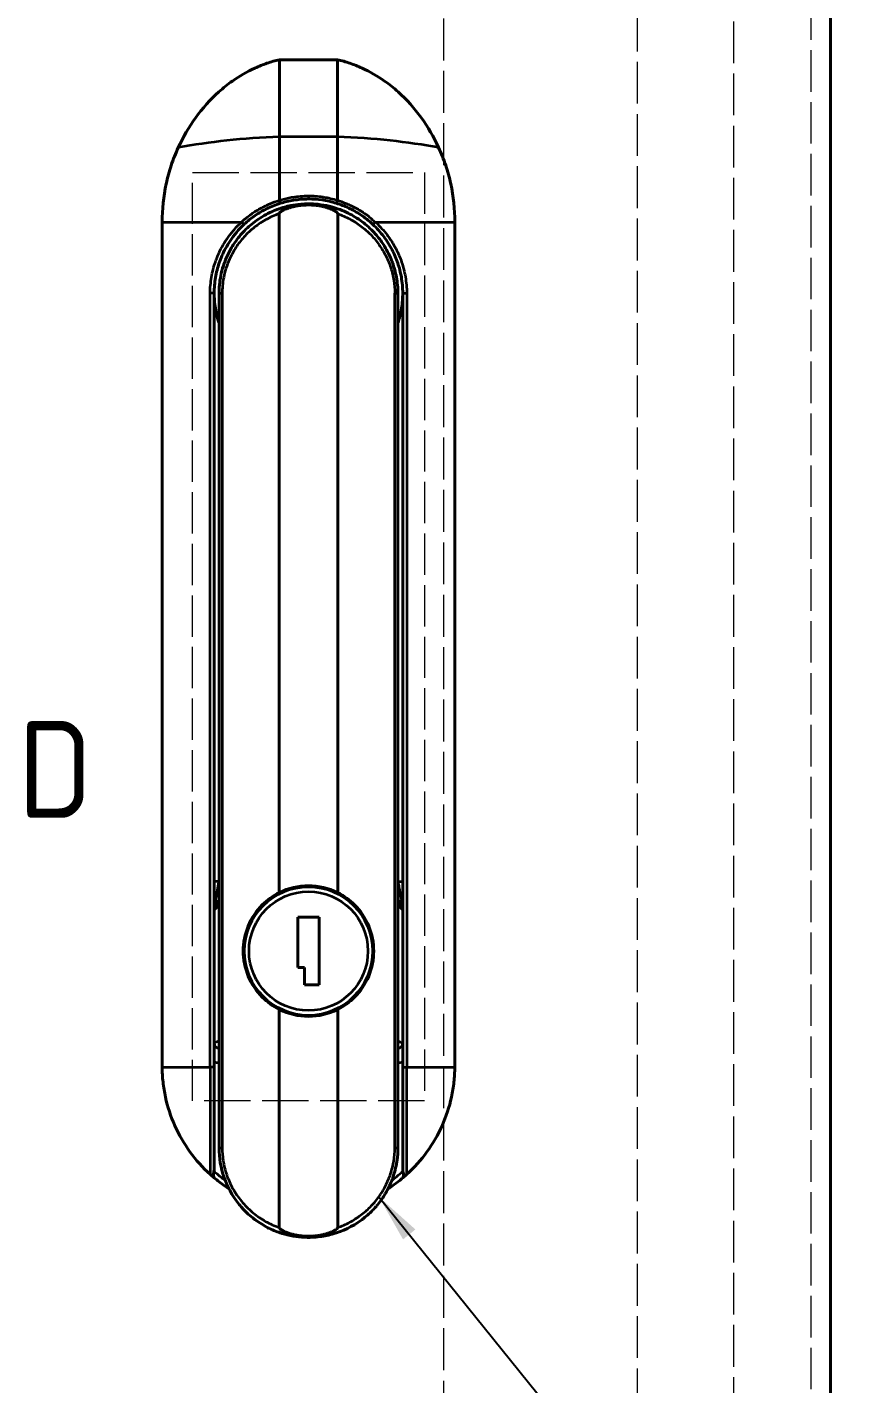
# Model space of a CAD drawing. Header units: millimetres. Extents: x 0 to 2378, y 0 to 1682.
# Drawn here: x 829.8 to 915.8, y 319.8 to 460.1 of the extents above; entities that cross this region are included whole.
import ezdxf

# ---------------------------------------------------------------- set-up
doc = ezdxf.new("R2010")
doc.units = ezdxf.units.MM
doc.header["$LTSCALE"] = 2
doc.linetypes.add('DASHED', pattern=[0.2067, 0.1654, -0.0413])
for name, color, linetype, lineweight in [('가려진 것(ISO)', 2, 'DASHED', 18), ('가시적인 것(ISO)', 3, 'Continuous', 40), ('가시적인 좁은 것(ISO)', 3, 'Continuous', 35), ('기호(ISO)', 5, 'Continuous', 25), ('상세 경계(JIS)', 7, 'Continuous', 25)]:
    doc.layers.add(name, color=color, linetype=linetype, lineweight=lineweight)
doc.styles.add('부품번호텍스트_PSTEK_POSCO', font='isocp.shx')
doc.styles.add('치수 텍스트_PSTEK_POSCO', font='isocp.shx')
doc.dimstyles.new('치수_PSTEK_POSCO$7', dxfattribs={"dimscale": 2, "dimtxt": 2.5, "dimasz": 2.5, "dimexe": 1, "dimexo": 1.5, "dimgap": 1, "dimtad": 1, "dimrnd": 1e-08, "dimdsep": 46, "dimtxsty": '치수 텍스트_PSTEK_POSCO', "dimcen": 0.09, "dimdle": 10, "dimclrd": 7, "dimclre": 7, "dimclrt": 2, "dimadec": 1, "dimazin": 2, "dimtfac": 1, "dimtmove": 0, "dimatfit": 3, "dimfxl": 0, "dimtolj": 1, "dimlwd": -1, "dimlwe": -1, "dimarcsym": 0})

# ---------------------------------------------------------------- blocks, each defined once
blk = doc.blocks.new('2dDetail0')
at = {"layer": '상세 경계(JIS)', "insert": (414.405, 189.177), "char_height": 5, "attachment_point": 7, "style": '부품번호텍스트_PSTEK_POSCO'}
blk.add_mtext('D', dxfattribs=at)

msp = doc.modelspace()

# ---------------------------------------------------------------- linework, layer by layer
at = {"layer": '가려진 것(ISO)', "ltscale": 12.980641}
msp.add_line((910.8751, 206.5732), (910.8751, 587.5732), dxfattribs=at)
at = {"layer": '가려진 것(ISO)', "ltscale": 13.039731}
msp.add_line((902.8751, 224.5732), (902.8751, 569.5732), dxfattribs=at)
at = {"layer": '가려진 것(ISO)', "ltscale": 13.070212}
msp.add_line((892.8751, 564.5732), (892.8751, 229.5732), dxfattribs=at)
at = {"layer": '가려진 것(ISO)', "ltscale": 13.102725}
msp.add_line((872.8751, 234.5732), (872.8751, 559.5732), dxfattribs=at)
at = {"layer": '가려진 것(ISO)', "ltscale": 12.901145}
for p, q in [((846.8751, 349.0732), (846.8751, 445.0732)), ((870.8751, 445.0732), (870.8751, 349.0732))]:
    msp.add_line(p, q, dxfattribs=at)
at = {"layer": '가려진 것(ISO)', "ltscale": 14.513788}
for p, q in [((846.8751, 445.0732), (870.8751, 445.0732)), ((870.8751, 349.0732), (846.8751, 349.0732))]:
    msp.add_line(p, q, dxfattribs=at)
at = {"layer": '가시적인 것(ISO)'}
for p, q in [((912.8751, 204.5732), (912.8751, 589.5732)), ((861.8751, 456.7242), (855.8751, 456.7242)), ((855.8751, 448.7418), (855.8751, 456.7242)), ((861.8751, 448.7418), (861.8751, 456.7242)), ((855.8751, 442.1931), (855.8751, 448.7418)), ((861.8751, 442.1931), (861.8751, 448.7418)), ((855.8521, 440.8061), (855.8521, 370.6084)), ((861.898, 440.806), (861.8981, 370.6084)), ((843.7376, 439.9379), (843.7376, 352.584)), ((874.0125, 439.9379), (874.0125, 352.584)), ((849.1251, 352.5763), (849.1251, 432.5732)), ((849.6251, 432.5732), (849.6251, 344.2232)), ((868.1251, 344.2229), (868.1251, 432.5733)), ((868.6251, 432.5732), (868.6251, 352.5777)), ((857.7751, 368.0732), (857.7751, 362.8732)), ((859.9751, 368.0732), (857.7751, 368.0732)), ((859.9751, 361.0732), (859.9751, 368.0732)), ((857.7751, 362.8732), (858.4751, 362.8732)), ((858.4751, 362.8732), (858.4751, 361.0732)), ((858.4751, 361.0732), (859.9751, 361.0732)), ((855.8521, 358.5379), (855.8519, 335.9903)), ((861.8981, 358.5379), (861.898, 335.9905)), ((849.1251, 352.5763), (849.1251, 342.0653)), ((868.6251, 342.0653), (868.6251, 352.5777))]:
    msp.add_line(p, q, dxfattribs=at)
msp.add_circle((858.8751, 364.5732), 6.65, dxfattribs=at)
for centre, radius, start, end in [((858.8751, 364.5732), 6.75, 63.394167, 116.605833), ((849.6251, 368.7832), 0.5, 158.65078, 180), ((858.8751, 364.7946), 10.5733, 151.026608, 156.674273), ((858.8751, 364.7946), 10.5733, 23.325727, 28.973392), ((868.1251, 368.7832), 0.5, 0, 23.325727), ((858.8751, 364.5732), 6.75, 243.394167, 296.605833), ((849.6251, 355.0388), 0.5, 180, 270), ((868.1251, 355.0388), 0.5, 270, 0)]:
    msp.add_arc(centre, radius, start, end, dxfattribs=at)
for centre, major_axis, ratio, start_param, end_param in [((848.8086, 342.0994), (-0.0213, 0.6567), 0.48079044, 4.24002372, 4.64485713), ((868.9408, 342.0991), (0.0211, 0.656), 0.48032831, 1.63765053, 2.04293207)]:
    msp.add_ellipse(centre, major_axis=major_axis, ratio=ratio, start_param=start_param, end_param=end_param, dxfattribs=at)
for points, knots in [([(845.4115, 447.6381), (845.915, 448.7225), (846.5153, 449.7621), (847.9143, 451.703), (848.7109, 452.601), (850.0463, 453.799), (850.5141, 454.1728), (851.7364, 455.0344), (852.5152, 455.4842), (853.741, 456.042), (854.1576, 456.2079), (855.0068, 456.4981), (855.4384, 456.6222), (855.8751, 456.7242)], [-1.4373876, -1.4373876, -1.4373876, -1.4373876, -1.07799796, -1.07799796, -0.71829101, -0.71829101, -0.53864198, -0.53864198, -0.26919777, -0.26919777, -0.13451784, -0.13451784, -0.000001, -0.000001, -0.000001, -0.000001]), ([(861.8751, 456.7242), (862.3117, 456.6222), (862.7434, 456.4981), (863.5925, 456.2079), (864.0092, 456.042), (865.235, 455.4842), (866.0137, 455.0344), (867.236, 454.1729), (867.7038, 453.799), (869.0392, 452.601), (869.8358, 451.703), (871.2348, 449.7621), (871.8352, 448.7225), (872.3386, 447.6381)], [-1.43451955, -1.43451955, -1.43451955, -1.43451955, -1.30026929, -1.30026929, -1.16585639, -1.16585639, -0.89694514, -0.89694514, -0.71765182, -0.71765182, -0.35866508, -0.35866508, -0.000001, -0.000001, -0.000001, -0.000001]), ([(843.7376, 439.9379), (843.7376, 441.2607), (843.8769, 442.5852), (844.2956, 444.5263), (844.47, 445.1657), (844.8886, 446.4214), (845.1329, 447.0379), (845.4115, 447.6381)], [-0.794182825, -0.794182825, -0.794182825, -0.794182825, -0.397060479, -0.397060479, -0.1985164, -0.1985164, -0.000001, -0.000001, -0.000001, -0.000001]), ([(872.3386, 447.6381), (872.6172, 447.0379), (872.8615, 446.4214), (873.2802, 445.1657), (873.4546, 444.5263), (873.8732, 442.5852), (874.0125, 441.2607), (874.0125, 439.9379)], [-0.79365146, -0.79365146, -0.79365146, -0.79365146, -0.595268882, -0.595268882, -0.396857642, -0.396857642, -0.000001, -0.000001, -0.000001, -0.000001]), ([(852.2408, 439.718), (852.5948, 440.0467), (852.9733, 440.3486), (853.3648, 440.6168), (853.7564, 440.885), (854.1598, 441.1209), (854.5943, 441.3332), (855.0288, 441.5455), (855.495, 441.7328), (855.9821, 441.8841)], [0.000000002, 0.000000002, 0.000000002, 0.000000002, 0.333333333, 0.333333333, 0.333333333, 0.666666667, 0.666666667, 0.666666667, 1, 1, 1, 1]), ([(855.8751, 442.1931), (855.8916, 442.1425), (855.909, 442.086), (855.9242, 442.0388), (855.9395, 441.9916), (855.9528, 441.9527), (855.9629, 441.9254), (855.973, 441.8982), (855.9797, 441.8833), (855.9822, 441.8841)], [0, 0, 0, 0, 0.333333333, 0.333333333, 0.333333333, 0.666666667, 0.666666667, 0.666666667, 0.999999999, 0.999999999, 0.999999999, 0.999999999]), ([(859.8446, 441.7722), (859.8189, 441.7749), (859.7931, 441.7775), (859.7674, 441.78), (859.2106, 441.834), (858.6477, 441.8374), (858.0882, 441.7897), (857.7357, 441.7596), (857.3845, 441.7092), (857.0367, 441.6386)], [0.4186191542, 0.4186191542, 0.4186191542, 0.4186191542, 0.4210526316, 0.4210526316, 0.4210526316, 0.4736842105, 0.4736842105, 0.4736842105, 0.5068461747, 0.5068461747, 0.5068461747, 0.5068461747]), ([(858.8763, 442.3232), (859.3308, 442.3231), (859.803, 442.2913), (860.2871, 442.2204), (860.7713, 442.1495), (861.2675, 442.0396), (861.768, 441.8841)], [0.000000008, 0.000000008, 0.000000008, 0.000000008, 0.5, 0.5, 0.5, 1, 1, 1, 1]), ([(861.768, 441.8841), (861.7703, 441.8834), (861.7769, 441.8983), (861.787, 441.9255), (861.7971, 441.9528), (861.8106, 441.9917), (861.8259, 442.0388), (861.8413, 442.086), (861.8586, 442.1425), (861.875, 442.1931)], [0, 0, 0, 0, 0.33333333, 0.33333333, 0.33333333, 0.66666667, 0.66666667, 0.66666667, 1, 1, 1, 1]), ([(861.768, 441.8841), (862.1886, 441.7534), (862.6142, 441.5897), (863.0352, 441.3911), (863.4561, 441.1925), (863.8727, 440.9598), (864.2873, 440.6831), (864.7019, 440.4064), (865.1141, 440.085), (865.5093, 439.718)], [0, 0, 0, 0, 0.333333333, 0.333333333, 0.333333333, 0.666666667, 0.666666667, 0.666666667, 0.999999984, 0.999999984, 0.999999984, 0.999999984]), ([(865.9179, 438.5699), (865.8448, 438.6558), (865.7701, 438.7403), (865.6941, 438.8233), (865.3037, 439.2492), (864.876, 439.6355), (864.4201, 439.9769), (863.9643, 440.3183), (863.4805, 440.6149), (862.9767, 440.8641), (862.708, 440.997), (862.4336, 441.1165), (862.1545, 441.2223)], [0.20027112, 0.20027112, 0.20027112, 0.20027112, 0.210526316, 0.210526316, 0.210526316, 0.263157895, 0.263157895, 0.263157895, 0.315789474, 0.315789474, 0.315789474, 0.343868541, 0.343868541, 0.343868541, 0.343868541]), ([(849.1251, 432.5732), (849.1251, 432.8515), (849.137, 433.1272), (849.16, 433.3983), (849.1831, 433.6694), (849.2171, 433.936), (849.2617, 434.2), (849.3064, 434.464), (849.3621, 434.7254), (849.4259, 434.9763), (849.4897, 435.2272), (849.5611, 435.4676), (849.643, 435.7087), (849.7249, 435.9498), (849.8172, 436.1915), (849.9259, 436.4428), (850.0345, 436.6941), (850.1598, 436.9549), (850.3045, 437.2216), (850.4492, 437.4883), (850.6131, 437.7611), (850.8003, 438.0376), (850.9874, 438.3142), (851.1977, 438.5945), (851.4364, 438.8763), (851.6751, 439.158), (851.9423, 439.4409), (852.2408, 439.718)], [0, 0, 0, 0, 0.11111111, 0.11111111, 0.11111111, 0.22222222, 0.22222222, 0.22222222, 0.33333333, 0.33333333, 0.33333333, 0.44444444, 0.44444444, 0.44444444, 0.55555556, 0.55555556, 0.55555556, 0.66666667, 0.66666667, 0.66666667, 0.77777778, 0.77777778, 0.77777778, 0.88888889, 0.88888889, 0.88888889, 1, 1, 1, 1]), ([(853.3556, 439.996), (852.9047, 439.6606), (852.4902, 439.2871), (852.1277, 438.9006), (851.761, 438.5095), (851.4466, 438.1058), (851.1806, 437.7071), (850.9342, 437.3378), (850.729, 436.9733), (850.5561, 436.6175)], [0.632184069, 0.632184069, 0.632184069, 0.632184069, 0.684210526, 0.684210526, 0.684210526, 0.736842105, 0.736842105, 0.736842105, 0.785600935, 0.785600935, 0.785600935, 0.785600935]), ([(865.5093, 439.718), (865.9473, 439.3114), (866.3317, 438.8796), (866.6664, 438.4347), (867.0011, 437.9898), (867.2859, 437.5317), (867.5242, 437.0737), (867.7625, 436.6158), (867.9554, 436.1585), (868.1134, 435.6901), (868.2715, 435.2217), (868.3952, 434.7425), (868.4842, 434.2248), (868.5731, 433.7072), (868.6251, 433.1509), (868.6251, 432.5732)], [0, 0, 0, 0, 0.2, 0.2, 0.2, 0.4, 0.4, 0.4, 0.6, 0.6, 0.6, 0.8, 0.8, 0.8, 1, 1, 1, 1]), ([(867.5609, 435.7542), (867.5449, 435.7978), (867.5286, 435.8413), (867.512, 435.8847), (867.3064, 436.421), (867.0482, 436.9436), (866.7427, 437.4377), (866.739, 437.4436), (866.7353, 437.4496), (866.7316, 437.4555)], [0.1010049834, 0.1010049834, 0.1010049834, 0.1010049834, 0.1052631579, 0.1052631579, 0.1052631579, 0.1578947368, 0.1578947368, 0.1578947368, 0.1585288644, 0.1585288644, 0.1585288644, 0.1585288644]), ([(850.3075, 436.0604), (850.219, 435.8429), (850.1418, 435.6295), (850.0743, 435.4209), (849.9586, 435.0632), (849.8713, 434.7195), (849.8053, 434.3904)], [0.8114150302, 0.8114150302, 0.8114150302, 0.8114150302, 0.8421052632, 0.8421052632, 0.8421052632, 0.8947233693, 0.8947233693, 0.8947233693, 0.8947233693]), ([(849.1251, 432.5732), (849.1251, 432.0847), (849.1641, 431.5501), (849.3349, 430.4908), (849.4667, 429.9662), (849.6251, 429.491)], [0, 0, 0, 0, 0.150259873, 0.150259873, 0.300519745, 0.300519745, 0.300519745, 0.300519745]), ([(868.1251, 429.491), (868.2834, 429.9662), (868.4152, 430.4908), (868.5861, 431.5501), (868.6251, 432.0847), (868.6251, 432.5732)], [0.591638864, 0.591638864, 0.591638864, 0.591638864, 0.741898736, 0.741898736, 0.892158609, 0.892158609, 0.892158609, 0.892158609]), ([(855.8521, 358.5379), (855.1916, 358.8688), (854.5933, 359.309), (853.505, 360.3973), (852.9863, 361.1535), (852.2962, 362.8153), (852.1251, 363.7212), (852.1251, 364.5732), (852.1251, 365.4252), (852.2962, 366.3311), (852.9863, 367.9928), (853.505, 368.7491), (854.5933, 369.8374), (855.1916, 370.2776), (855.8521, 370.6084)], [-0.72151837, -0.72151837, -0.72151837, -0.72151837, -0.5112141, -0.5112141, -0.25560705, -0.25560705, 0, 0, 0, 0.25560705, 0.25560705, 0.5112141, 0.5112141, 0.72151837, 0.72151837, 0.72151837, 0.72151837]), ([(861.8981, 370.6084), (862.5586, 370.2776), (863.1568, 369.8374), (864.2451, 368.7491), (864.7639, 367.9928), (865.454, 366.3311), (865.6251, 365.4252), (865.6251, 363.7212), (865.454, 362.8153), (864.7639, 361.1535), (864.2451, 360.3973), (863.1568, 359.309), (862.5586, 358.8688), (861.8981, 358.5379)], [1.32315626, 1.32315626, 1.32315626, 1.32315626, 1.53346053, 1.53346053, 1.78906758, 1.78906758, 2.04467463, 2.04467463, 2.30028168, 2.30028168, 2.55588873, 2.55588873, 2.766193, 2.766193, 2.766193, 2.766193]), ([(848.7034, 341.4936), (847.9307, 342.194), (847.2322, 342.9727), (846.0065, 344.6615), (845.4829, 345.5668), (844.6302, 347.471), (844.3038, 348.4641), (843.9716, 349.9919), (843.8872, 350.5066), (843.7721, 351.5423), (843.7414, 352.0632), (843.7376, 352.584)], [-1.25220925, -1.25220925, -1.25220925, -1.25220925, -0.93896824, -0.93896824, -0.62576145, -0.62576145, -0.3126285, -0.3126285, -0.1562493, -0.1562493, -0.000001, -0.000001, -0.000001, -0.000001]), ([(874.0125, 352.584), (874.0088, 352.0631), (873.978, 351.5421), (873.8629, 350.5061), (873.7785, 349.9914), (873.4461, 348.4633), (873.1196, 347.47), (872.2668, 345.5659), (871.7432, 344.6608), (870.5177, 342.9724), (869.8193, 342.1939), (869.0467, 341.4936)], [-1.25078986, -1.25078986, -1.25078986, -1.25078986, -1.09468686, -1.09468686, -0.93845387, -0.93845387, -0.62561404, -0.62561404, -0.31282474, -0.31282474, -0.00000088, -0.00000088, -0.00000088, -0.00000088]), ([(851.6117, 338.4955), (850.9849, 339.2904), (850.4818, 340.2037), (849.8047, 342.1379), (849.6251, 343.188), (849.6251, 344.2232)], [0, 0, 0, 0, 0.307930439, 0.307930439, 0.618472801, 0.618472801, 0.618472801, 0.618472801]), ([(867.9713, 342.5439), (867.9716, 342.5454), (867.9719, 342.5469), (867.9722, 342.5484), (867.9965, 342.6807), (868.018, 342.8137), (868.0366, 342.9471), (868.0953, 343.3687), (868.125, 343.7956), (868.125, 344.2229)], [0.9410152222, 0.9410152222, 0.9410152222, 0.9410152222, 0.9411764706, 0.9411764706, 0.9411764706, 0.9553207522, 0.9553207522, 0.9553207522, 1, 1, 1, 1]), ([(849.124, 341.1263), (849.1205, 341.1293), (849.1079, 341.1398), (849.0764, 341.1666), (849.0639, 341.1771), (849.0287, 341.2072), (849.0038, 341.2285), (848.9358, 341.2871), (848.8889, 341.328), (848.7925, 341.4134), (848.746, 341.4551), (848.7034, 341.4936)], [-0.0707812005, -0.0707812005, -0.0707812005, -0.0707812005, -0.0554619635, -0.0554619635, -0.0476429769, -0.0476429769, -0.0354768856, -0.0354768856, -0.0172173939, -0.0172173939, -0.0000010422, -0.0000010422, -0.0000010422, -0.0000010422]), ([(849.124, 341.1263), (849.1222, 341.1279), (849.1181, 341.1342), (849.1077, 341.154), (849.1011, 341.1685), (849.0808, 341.2201), (849.0655, 341.269), (849.0458, 341.3837), (849.0388, 341.4647), (849.062, 341.6502), (849.0826, 341.7298), (849.0995, 341.8098)], [0.000001, 0.000001, 0.000001, 0.000001, 0.0081161226, 0.0081161226, 0.0172801377, 0.0172801377, 0.0368124179, 0.0368124179, 0.0561770731, 0.0561770731, 0.0720283438, 0.0720283438, 0.0720283438, 0.0720283438]), ([(849.124, 341.1263), (849.4641, 340.8402), (849.9651, 340.455), (850.489, 340.1021), (850.646, 340.0005)], [0, 0, 0, 0, 0.176054506, 0.250168, 0.250168, 0.250168, 0.250168]), ([(866.7376, 339.3505), (866.7515, 339.3729), (866.7652, 339.3953), (866.7789, 339.4178), (866.8412, 339.5202), (866.9014, 339.6237), (866.9594, 339.7281), (867.1767, 340.1189), (867.3641, 340.5227), (867.5213, 340.936), (867.5344, 340.9706), (867.5474, 341.0053), (867.5601, 341.04)], [0.8208071741, 0.8208071741, 0.8208071741, 0.8208071741, 0.8235294118, 0.8235294118, 0.8235294118, 0.8359271989, 0.8359271989, 0.8359271989, 0.8823529412, 0.8823529412, 0.8823529412, 0.8862409018, 0.8862409018, 0.8862409018, 0.8862409018]), ([(867.1054, 340.0013), (867.2602, 340.1015), (867.4132, 340.2045), (867.5642, 340.3103), (867.8193, 340.489), (868.0689, 340.6755), (868.3125, 340.8695), (868.4182, 340.9537), (868.5227, 341.0393), (868.6261, 341.1263)], [0.750032047, 0.750032047, 0.750032047, 0.750032047, 0.823088642, 0.823088642, 0.823088642, 0.946474871, 0.946474871, 0.946474871, 1, 1, 1, 1]), ([(868.6507, 341.8098), (868.6675, 341.7299), (868.6881, 341.6503), (868.7114, 341.4649), (868.7044, 341.3839), (868.6846, 341.2691), (868.6694, 341.2202), (868.6491, 341.1685), (868.6425, 341.154), (868.6321, 341.1342), (868.628, 341.1279), (868.6261, 341.1263)], [0.000001, 0.000001, 0.000001, 0.000001, 0.024489744, 0.024489744, 0.054427799, 0.054427799, 0.084635184, 0.084635184, 0.09880659, 0.09880659, 0.111353737, 0.111353737, 0.111353737, 0.111353737]), ([(868.6261, 341.1263), (868.6297, 341.1293), (868.6422, 341.1398), (868.6738, 341.1666), (868.6862, 341.1771), (868.7215, 341.2072), (868.7464, 341.2285), (868.8143, 341.2871), (868.8612, 341.328), (868.9577, 341.4134), (869.0042, 341.4551), (869.0467, 341.4936)], [0.0000018341, 0.0000018341, 0.0000018341, 0.0000018341, 0.015415401, 0.015415401, 0.0232826604, 0.0232826604, 0.0355238411, 0.0355238411, 0.0538959094, 0.0538959094, 0.0712183108, 0.0712183108, 0.0712183108, 0.0712183108]), ([(851.6117, 338.4956), (851.7416, 338.3308), (851.8769, 338.1708), (852.017, 338.016), (852.0399, 337.9906), (852.063, 337.9654), (852.0862, 337.9403), (852.449, 337.5483), (852.8433, 337.1904), (853.2633, 336.8699), (853.2969, 336.8443), (853.3307, 336.8188), (853.3647, 336.7936), (853.7819, 336.4842), (854.2236, 336.2109), (854.6866, 335.9758), (854.7318, 335.9529), (854.7772, 335.9303), (854.8228, 335.9081), (855.2445, 335.7026), (855.683, 335.5287), (856.1331, 335.3889)], [0.213703646, 0.213703646, 0.213703646, 0.213703646, 0.235294118, 0.235294118, 0.235294118, 0.238831697, 0.238831697, 0.238831697, 0.294117647, 0.294117647, 0.294117647, 0.298547694, 0.298547694, 0.298547694, 0.352941176, 0.352941176, 0.352941176, 0.358250276, 0.358250276, 0.358250276, 0.407358339, 0.407358339, 0.407358339, 0.407358339]), ([(864.297, 336.7289), (864.3535, 336.7697), (864.4095, 336.8112), (864.4649, 336.8532), (864.5493, 336.9172), (864.6325, 336.9826), (864.7144, 337.0493), (865.0871, 337.3527), (865.4345, 337.684), (865.7523, 338.0372), (865.8145, 338.1064), (865.8756, 338.1764), (865.9355, 338.2472)], [0.6989085306, 0.6989085306, 0.6989085306, 0.6989085306, 0.7058823529, 0.7058823529, 0.7058823529, 0.7164877504, 0.7164877504, 0.7164877504, 0.7647058824, 0.7647058824, 0.7647058824, 0.774148097, 0.774148097, 0.774148097, 0.774148097]), ([(858.447, 334.9831), (858.8391, 334.965), (859.2334, 334.9717), (859.6275, 335.0038), (859.7048, 335.0101), (859.7822, 335.0174), (859.8595, 335.0257), (860.3534, 335.0786), (860.8457, 335.1716), (861.33, 335.3049), (861.351, 335.3107), (861.3719, 335.3165), (861.3929, 335.3224)], [0.488862795, 0.488862795, 0.488862795, 0.488862795, 0.529411765, 0.529411765, 0.529411765, 0.537376172, 0.537376172, 0.537376172, 0.588235294, 0.588235294, 0.588235294, 0.590436205, 0.590436205, 0.590436205, 0.590436205])]:
    msp.add_open_spline(points, degree=3, knots=knots, dxfattribs=at)
for points in [[(855.9821, 441.8841), (856.4012, 442.0143), (857.3059, 442.2335), (858.3356, 442.3232), (858.8763, 442.3232)], [(853.3556, 439.996), (853.8334, 440.3513), (854.3489, 440.6623), (854.8886, 440.9201)], [(856.4068, 441.4878), (855.8879, 441.3441), (855.3796, 441.1546), (854.8886, 440.9201)], [(861.898, 440.806), (861.898, 440.8221), (861.8874, 440.8525), (861.8577, 440.8948), (861.8216, 440.933), (861.7794, 440.9703), (861.7317, 441.0073), (861.678, 441.0448), (861.6177, 441.0831), (861.5506, 441.1222), (861.4764, 441.1622), (861.3958, 441.2024), (861.309, 441.2427), (861.2141, 441.2836), (861.1113, 441.3246), (861.0003, 441.3657), (860.8811, 441.4063), (860.7535, 441.4462), (860.6174, 441.4849), (860.4726, 441.5222), (860.3192, 441.5575), (860.1572, 441.5903), (859.9866, 441.6202), (859.8075, 441.6466), (859.6202, 441.6691), (859.4242, 441.6871), (859.2215, 441.6999), (859.0137, 441.707), (858.8028, 441.708), (858.5905, 441.7028), (858.3787, 441.6912), (858.1693, 441.6733), (857.964, 441.6496), (857.7646, 441.6205), (857.573, 441.5866), (857.3906, 441.5487), (857.2191, 441.5078), (857.06, 441.4649), (856.9142, 441.421), (856.7807, 441.3767), (856.659, 441.3325), (856.5483, 441.2888), (856.4478, 441.2457), (856.3573, 441.2039), (856.2742, 441.1624), (856.1984, 441.1216), (856.1305, 441.0818), (856.0702, 441.0434), (856.0168, 441.006), (855.9697, 440.9693), (855.9282, 440.9324), (855.8925, 440.8946), (855.8631, 440.8526), (855.8521, 440.822), (855.8521, 440.8061)], [(856.4068, 441.4878), (856.6147, 441.5454), (856.8249, 441.5957), (857.0367, 441.6386)], [(859.8446, 441.7722), (860.6334, 441.6891), (861.4169, 441.502), (862.1545, 441.2223)], [(865.9179, 438.5699), (866.2158, 438.22), (866.4885, 437.8467), (866.7316, 437.4555)], [(850.3076, 436.0604), (850.3843, 436.2489), (850.4672, 436.4348), (850.5561, 436.6175)], [(867.5609, 435.7542), (867.7405, 435.2638), (867.8794, 434.7547), (867.9739, 434.2387)], [(849.6659, 433.4409), (849.6374, 433.139), (849.6251, 432.8487), (849.6251, 432.5732)], [(849.6659, 433.4409), (849.6959, 433.7596), (849.7425, 434.0771), (849.8053, 434.3904)], [(868.1251, 432.5733), (868.1251, 433.1269), (868.0752, 433.6852), (867.9739, 434.2387)], [(849.1659, 368.9812), (849.1637, 368.9759), (849.1615, 368.9706), (849.1594, 368.9653)], [(849.1659, 368.9812), (849.1659, 368.9812), (849.1659, 368.9812), (849.1659, 368.9812)], [(867.9713, 342.5439), (867.8768, 342.0318), (867.7385, 341.5268), (867.5601, 341.04)], [(851.2956, 339.6029), (851.2957, 339.6029), (851.2957, 339.6029), (851.2958, 339.6028)], [(866.45, 339.6003), (866.4501, 339.6003), (866.4501, 339.6004), (866.4501, 339.6004)], [(866.7376, 339.3505), (866.4977, 338.9635), (866.229, 338.5939), (865.9355, 338.2472)], [(864.297, 336.7289), (863.4294, 336.1012), (862.4326, 335.6165), (861.3929, 335.3224)], [(861.898, 335.9905), (861.898, 335.9742), (861.8872, 335.9439), (861.858, 335.9022), (861.8226, 335.8644), (861.781, 335.8274), (861.7334, 335.7902), (861.679, 335.7522), (861.6172, 335.7129), (861.5474, 335.6723), (861.4702, 335.6309), (861.385, 335.5886), (861.2903, 335.5453), (861.1868, 335.5015), (861.0748, 335.4578), (860.9547, 335.4147), (860.8269, 335.3727), (860.692, 335.3322), (860.5503, 335.2937), (860.4024, 335.2576), (860.2488, 335.2241), (860.09, 335.1938), (859.9268, 335.1669), (859.7598, 335.1436), (859.5895, 335.1242), (859.4168, 335.1089), (859.2423, 335.0978), (859.0669, 335.0909), (858.8913, 335.0884), (858.7158, 335.0901), (858.5397, 335.0962), (858.3643, 335.1066), (858.1903, 335.1213), (858.0184, 335.1401), (857.8495, 335.163), (857.6842, 335.1896), (857.5232, 335.2197), (857.3673, 335.2531), (857.217, 335.2893), (857.0729, 335.328), (856.9356, 335.3687), (856.8056, 335.4111), (856.6835, 335.4547), (856.5695, 335.4989), (856.4644, 335.5432), (856.3683, 335.5871), (856.2819, 335.6299), (856.2039, 335.6716), (856.1336, 335.7126), (856.0714, 335.7521), (856.0168, 335.7903), (855.9691, 335.8275), (855.9275, 335.8646), (855.8921, 335.9022), (855.863, 335.944), (855.8519, 335.9745), (855.8519, 335.9903)], [(858.447, 334.9831), (857.6637, 335.0193), (856.8789, 335.1574), (856.1331, 335.3889)]]:
    msp.add_open_spline(points, degree=3, dxfattribs=at)
at = {"layer": '가시적인 좁은 것(ISO)'}
for p, q in [((861.8751, 448.7418), (855.8751, 448.7418)), ((843.7376, 439.9379), (851.9539, 439.9379)), ((865.7962, 439.9379), (874.0125, 439.9379)), ((848.7034, 352.5763), (848.7034, 432.5732)), ((849.1251, 432.5732), (848.7034, 432.5732)), ((849.6251, 432.5732), (849.9499, 432.5732)), ((849.9499, 432.5732), (849.9499, 344.2232)), ((867.8003, 344.2236), (867.8018, 432.573)), ((868.6251, 432.5732), (869.0467, 432.5732)), ((869.0467, 432.5732), (869.0467, 352.5763)), ((849.6251, 371.7501), (849.1251, 371.7501)), ((868.1251, 371.7501), (868.6251, 371.7501)), ((848.7034, 352.5763), (848.7034, 341.4936)), ((849.1251, 352.5763), (848.7034, 352.5763)), ((869.0467, 341.4936), (869.0467, 352.5763)), ((849.6251, 344.2232), (849.9499, 344.2232))]:
    msp.add_line(p, q, dxfattribs=at)
msp.add_circle((858.8751, 364.5732), 6.15, dxfattribs=at)
for centre, start, end in [((849.6251, 355.0388), 255.522488, 270), ((868.1251, 355.0388), 270, 284.477512)]:
    msp.add_arc(centre, 2, start, end, dxfattribs=at)
for centre, major_axis, ratio, start_param, end_param in [((858.8751, 441.3875), (-25.09, 0), 0.29523422, 4.83224529, 5.2788024), ((858.8751, 441.3875), (-25.09, 0), 0.29523422, 4.14597556, 4.59253267), ((858.8763, 442.6232), (0, -0.3), 0.00001122, 4.62129791, 6.28318479), ((852.0367, 439.9379), (0.2041, -0.2198), 0.20580467, 4.52356865, 6.28318531), ((865.7135, 439.9379), (-0.2041, -0.2198), 0.20580467, 0, 1.75961662), ((850.1252, 355.5388), (1.0001, 0.5), 0.00001, 2.09443973, 3.14155408), ((867.625, 355.5388), (1, -0.5), 0.00001, 5.23615578, 6.28341276), ((858.8751, 352.6464), (-25.09, -0.005), 0.00297093, 0.92312773, 1.15337229), ((868.9251, 352.5777), (-0.3, 0), 0.00509327, 6.28318334, 8.27140391), ((858.8751, 352.6464), (-25.09, 0.005), 0.00297093, 1.98822037, 2.21846494)]:
    msp.add_ellipse(centre, major_axis=major_axis, ratio=ratio, start_param=start_param, end_param=end_param, dxfattribs=at)
for points, knots in [([(851.9539, 439.9379), (852.3267, 440.2833), (852.7221, 440.5965), (853.1313, 440.8768), (853.1996, 440.9236), (853.2684, 440.9695), (853.3377, 441.0145), (853.6828, 441.2388), (854.0394, 441.4412), (854.4183, 441.6239), (854.5681, 441.6961), (854.7213, 441.7653), (854.8779, 441.8313), (855.1969, 441.9657), (855.5298, 442.0867), (855.8751, 442.1931)], [0.000000002, 0.000000002, 0.000000002, 0.000000002, 0.333333333, 0.333333333, 0.333333333, 0.389038849, 0.389038849, 0.389038849, 0.666666667, 0.666666667, 0.666666667, 0.776400558, 0.776400558, 0.776400558, 0.999996954, 0.999996954, 0.999996954, 0.999996954]), ([(855.8751, 442.1931), (856.2286, 442.3048), (856.6005, 442.3981), (856.9938, 442.4721), (857.0874, 442.4896), (857.1822, 442.5061), (857.2783, 442.5215), (857.7778, 442.6013), (858.3111, 442.6505), (858.8763, 442.6505)], [0, 0, 0, 0, 0.40386338, 0.40386338, 0.40386338, 0.5, 0.5, 0.5, 1, 1, 1, 1]), ([(858.8763, 442.6505), (859.352, 442.6504), (859.8393, 442.6152), (860.3395, 442.5421), (860.3806, 442.5361), (860.4218, 442.5298), (860.4631, 442.5233), (860.9241, 442.4504), (861.3958, 442.3445), (861.875, 442.1931)], [0.000000008, 0.000000008, 0.000000008, 0.000000008, 0.5, 0.5, 0.5, 0.541100474, 0.541100474, 0.541100474, 0.999998195, 0.999998195, 0.999998195, 0.999998195]), ([(861.875, 442.1931), (862.157, 442.1063), (862.4387, 442.0077), (862.7194, 441.8949), (862.8817, 441.8297), (863.0436, 441.7597), (863.205, 441.6845), (863.5647, 441.517), (863.9217, 441.3235), (864.2767, 441.1009), (864.3564, 441.0509), (864.436, 440.9995), (864.5155, 440.9465), (864.9491, 440.6576), (865.3799, 440.3237), (865.7962, 439.9379)], [0, 0, 0, 0, 0.211194987, 0.211194987, 0.211194987, 0.333333333, 0.333333333, 0.333333333, 0.605566963, 0.605566963, 0.605566963, 0.666666667, 0.666666667, 0.666666667, 0.999999987, 0.999999987, 0.999999987, 0.999999987]), ([(855.8521, 440.8061), (855.3525, 440.6298), (854.8794, 440.4148), (854.4252, 440.1581), (853.971, 439.9013), (853.5358, 439.6027), (853.1402, 439.2778), (852.7446, 438.9529), (852.3886, 438.6016), (852.0781, 438.2441), (851.7677, 437.8866), (851.5028, 437.5229), (851.2779, 437.1655), (851.0531, 436.8081), (850.8682, 436.4571), (850.7142, 436.116), (850.5602, 435.7748), (850.437, 435.4436), (850.3378, 435.1246), (850.2385, 434.8056), (850.1633, 434.4988), (850.1063, 434.2043), (850.0494, 433.9099), (850.0106, 433.6279), (849.9857, 433.3562), (849.9608, 433.0846), (849.9499, 432.8234), (849.9499, 432.5732)], [0, 0, 0, 0, 0.11111111, 0.11111111, 0.11111111, 0.22222222, 0.22222222, 0.22222222, 0.33333333, 0.33333333, 0.33333333, 0.44444444, 0.44444444, 0.44444444, 0.55555556, 0.55555556, 0.55555556, 0.66666667, 0.66666667, 0.66666667, 0.77777778, 0.77777778, 0.77777778, 0.88888889, 0.88888889, 0.88888889, 1, 1, 1, 1]), ([(861.898, 440.806), (862.3287, 440.6499), (862.7442, 440.4699), (863.1441, 440.2573), (863.5441, 440.0447), (863.9284, 439.7996), (864.2912, 439.5279), (864.654, 439.2562), (864.9954, 438.9578), (865.3112, 438.6353), (865.6269, 438.3127), (865.9171, 437.9659), (866.1784, 437.5996), (866.4398, 437.2333), (866.6723, 436.8475), (866.8746, 436.4472), (867.0768, 436.047), (867.2487, 435.6322), (867.3865, 435.2064), (867.5243, 434.7805), (867.628, 434.3436), (867.6964, 433.9038), (867.7649, 433.464), (867.798, 433.0213), (867.8018, 432.573)], [0, 0, 0, 0, 0.125, 0.125, 0.125, 0.25, 0.25, 0.25, 0.375, 0.375, 0.375, 0.5, 0.5, 0.5, 0.625, 0.625, 0.625, 0.75, 0.75, 0.75, 0.875, 0.875, 0.875, 1, 1, 1, 1]), ([(848.7034, 432.5732), (848.7034, 432.8607), (848.716, 433.1444), (848.7399, 433.4237), (848.7639, 433.703), (848.7993, 433.9779), (848.846, 434.25), (848.8928, 434.5222), (848.9509, 434.7916), (849.0172, 435.0502), (849.0836, 435.3089), (849.1583, 435.5567), (849.2438, 435.8052), (849.3292, 436.0537), (849.4254, 436.3029), (849.5389, 436.5619), (849.6523, 436.8209), (849.783, 437.0897), (849.9339, 437.3646), (850.0848, 437.6396), (850.2558, 437.9206), (850.4511, 438.2058), (850.6464, 438.4909), (850.8659, 438.7801), (851.1147, 439.0702), (851.3636, 439.3603), (851.6416, 439.6514), (851.9539, 439.9379)], [0, 0, 0, 0, 0.11111111, 0.11111111, 0.11111111, 0.22222222, 0.22222222, 0.22222222, 0.33333333, 0.33333333, 0.33333333, 0.44444444, 0.44444444, 0.44444444, 0.55555556, 0.55555556, 0.55555556, 0.66666667, 0.66666667, 0.66666667, 0.77777778, 0.77777778, 0.77777778, 0.88888889, 0.88888889, 0.88888889, 1, 1, 1, 1]), ([(865.7962, 439.9379), (866.2564, 439.5156), (866.6551, 439.0729), (867.0033, 438.6151), (867.3515, 438.1572), (867.6492, 437.6842), (867.8982, 437.2122), (868.1473, 436.7401), (868.3478, 436.269), (868.5129, 435.786), (868.678, 435.3031), (868.8075, 434.8082), (868.8997, 434.2757), (868.9919, 433.7431), (869.0467, 433.1728), (869.0467, 432.5732)], [0, 0, 0, 0, 0.2, 0.2, 0.2, 0.4, 0.4, 0.4, 0.6, 0.6, 0.6, 0.8, 0.8, 0.8, 1, 1, 1, 1]), ([(867.8018, 432.573), (867.8648, 432.573), (867.9217, 432.573), (867.9701, 432.5731), (868.0185, 432.5732), (868.0581, 432.5732), (868.0846, 432.5733), (868.1112, 432.5733), (868.125, 432.5732), (868.125, 432.5733)], [0.000000025, 0.000000025, 0.000000025, 0.000000025, 0.333333333, 0.333333333, 0.333333333, 0.666666667, 0.666666667, 0.666666667, 1, 1, 1, 1]), ([(849.1659, 368.9812), (849.1659, 368.9812), (849.1673, 368.9917), (849.1705, 369.0136), (849.1737, 369.0355), (849.1784, 369.069), (849.1844, 369.1112), (849.1904, 369.1534), (849.1979, 369.2043), (849.2064, 369.2619), (849.2149, 369.3195), (849.2244, 369.3838), (849.235, 369.4536), (849.2456, 369.5233), (849.2571, 369.5986), (849.2697, 369.6789), (849.2822, 369.7592), (849.2957, 369.8446), (849.3104, 369.9355), (849.325, 370.0263), (849.3407, 370.1227), (849.3577, 370.2249), (849.3746, 370.3271), (849.3928, 370.4352), (849.4123, 370.5493), (849.4317, 370.6633), (849.4525, 370.7834), (849.4747, 370.9099), (849.4968, 371.0363), (849.5203, 371.1691), (849.5454, 371.309), (849.5704, 371.449), (849.597, 371.5961), (849.6251, 371.7501)], [0.000052641, 0.000052641, 0.000052641, 0.000052641, 0.090909091, 0.090909091, 0.090909091, 0.181818182, 0.181818182, 0.181818182, 0.272727273, 0.272727273, 0.272727273, 0.363636364, 0.363636364, 0.363636364, 0.454545455, 0.454545455, 0.454545455, 0.545454545, 0.545454545, 0.545454545, 0.636363636, 0.636363636, 0.636363636, 0.727272727, 0.727272727, 0.727272727, 0.818181818, 0.818181818, 0.818181818, 0.909090909, 0.909090909, 0.909090909, 0.999999997, 0.999999997, 0.999999997, 0.999999997]), ([(868.1251, 371.7501), (868.1445, 371.6437), (868.163, 371.5411), (868.1807, 371.4429), (868.1984, 371.3446), (868.2152, 371.2506), (868.2314, 371.1598), (868.2475, 371.069), (868.263, 370.9814), (868.2777, 370.8972), (868.2924, 370.813), (868.3065, 370.7322), (868.3197, 370.6555), (868.3329, 370.5787), (868.3453, 370.506), (868.3569, 370.4372), (868.3685, 370.3684), (868.3794, 370.3036), (868.3896, 370.2423), (868.3998, 370.181), (868.4093, 370.1231), (868.4182, 370.0684), (868.4272, 370.0137), (868.4355, 369.9621), (868.4434, 369.9132), (868.4512, 369.8644), (868.4585, 369.8184), (868.4654, 369.7749), (868.4723, 369.7313), (868.4787, 369.6902), (868.4848, 369.6513), (868.4908, 369.6125), (868.4965, 369.5757), (868.5018, 369.541), (868.5071, 369.5063), (868.5121, 369.4736), (868.5168, 369.4427), (868.5215, 369.4118), (868.5258, 369.3828), (868.5299, 369.3556), (868.5339, 369.3285), (868.5377, 369.3031), (868.5412, 369.2796), (868.5446, 369.2561), (868.5478, 369.2344), (868.5508, 369.2142), (868.5537, 369.194), (868.5565, 369.1752), (868.5591, 369.1572), (868.5617, 369.1393), (868.5641, 369.1221), (868.5665, 369.1058), (868.5688, 369.0896), (868.571, 369.0743), (868.573, 369.0602), (868.575, 369.0461), (868.5769, 369.0332), (868.5785, 369.0217), (868.5801, 369.0103), (868.5815, 369.0004), (868.5825, 368.9932), (868.5835, 368.9859), (868.5842, 368.9812), (868.5842, 368.9812)], [0, 0, 0, 0, 0.04761905, 0.04761905, 0.04761905, 0.0952381, 0.0952381, 0.0952381, 0.14285714, 0.14285714, 0.14285714, 0.19047619, 0.19047619, 0.19047619, 0.23809524, 0.23809524, 0.23809524, 0.28571429, 0.28571429, 0.28571429, 0.33333333, 0.33333333, 0.33333333, 0.38095238, 0.38095238, 0.38095238, 0.42857143, 0.42857143, 0.42857143, 0.47619048, 0.47619048, 0.47619048, 0.52380952, 0.52380952, 0.52380952, 0.57142857, 0.57142857, 0.57142857, 0.61904762, 0.61904762, 0.61904762, 0.66666667, 0.66666667, 0.66666667, 0.71428571, 0.71428571, 0.71428571, 0.76190476, 0.76190476, 0.76190476, 0.80952381, 0.80952381, 0.80952381, 0.85714286, 0.85714286, 0.85714286, 0.9047619, 0.9047619, 0.9047619, 0.95238095, 0.95238095, 0.95238095, 1, 1, 1, 1]), ([(849.6251, 369.3192), (849.602, 369.2962), (849.5799, 369.274), (849.5588, 369.2527), (849.5311, 369.2246), (849.505, 369.1978), (849.4805, 369.1725), (849.456, 369.1471), (849.4331, 369.1231), (849.4117, 369.1004), (849.3902, 369.0777), (849.3702, 369.0563), (849.3514, 369.036), (849.3325, 369.0158), (849.315, 368.9966), (849.2985, 368.9786), (849.282, 368.9605), (849.2665, 368.9435), (849.2521, 368.9275), (849.2377, 368.9114), (849.2244, 368.8965), (849.212, 368.8826), (849.1997, 368.8688), (849.1885, 368.856), (849.1785, 368.8446), (849.1684, 368.8331), (849.1595, 368.823), (849.1519, 368.8142), (849.1442, 368.8053), (849.1377, 368.7978), (849.1329, 368.7923), (849.1281, 368.7868), (849.1251, 368.7832), (849.1251, 368.7832)], [0.282730684, 0.282730684, 0.282730684, 0.282730684, 0.333333333, 0.333333333, 0.333333333, 0.4, 0.4, 0.4, 0.466666667, 0.466666667, 0.466666667, 0.533333333, 0.533333333, 0.533333333, 0.6, 0.6, 0.6, 0.666666667, 0.666666667, 0.666666667, 0.733333333, 0.733333333, 0.733333333, 0.8, 0.8, 0.8, 0.866666667, 0.866666667, 0.866666667, 0.933333333, 0.933333333, 0.933333333, 1, 1, 1, 1]), ([(868.6251, 368.7832), (868.6251, 368.7832), (868.6238, 368.7847), (868.6215, 368.7874), (868.6191, 368.7901), (868.6157, 368.7941), (868.6113, 368.7992), (868.6068, 368.8044), (868.6013, 368.8107), (868.5948, 368.8181), (868.5884, 368.8255), (868.5809, 368.834), (868.5723, 368.8439), (868.5636, 368.8538), (868.5537, 368.865), (868.5423, 368.8778), (868.5309, 368.8907), (868.518, 368.9052), (868.5033, 368.9216), (868.4886, 368.9379), (868.4723, 368.956), (868.4542, 368.9758), (868.4361, 368.9956), (868.4164, 369.017), (868.3951, 369.04), (868.3737, 369.063), (868.3508, 369.0875), (868.326, 369.1136), (868.3012, 369.1397), (868.2746, 369.1674), (868.246, 369.1969), (868.2173, 369.2264), (868.1866, 369.2576), (868.1535, 369.2908), (868.1442, 369.3001), (868.1347, 369.3096), (868.1251, 369.3192)], [0, 0, 0, 0, 0.066666667, 0.066666667, 0.066666667, 0.133333333, 0.133333333, 0.133333333, 0.2, 0.2, 0.2, 0.266666667, 0.266666667, 0.266666667, 0.333333333, 0.333333333, 0.333333333, 0.4, 0.4, 0.4, 0.466666667, 0.466666667, 0.466666667, 0.533333333, 0.533333333, 0.533333333, 0.6, 0.6, 0.6, 0.666666667, 0.666666667, 0.666666667, 0.733333333, 0.733333333, 0.733333333, 0.752012087, 0.752012087, 0.752012087, 0.752012087]), ([(849.9499, 344.2232), (849.9499, 343.719), (849.9936, 343.2198), (850.0822, 342.722), (850.1709, 342.2242), (850.3045, 341.7278), (850.4833, 341.2436), (850.6621, 340.7595), (850.8861, 340.2876), (851.151, 339.8392), (851.4159, 339.3907), (851.7216, 338.9656), (852.0605, 338.5726), (852.3993, 338.1797), (852.7713, 337.8189), (853.1705, 337.4938), (853.5697, 337.1686), (853.9962, 336.879), (854.4437, 336.6279), (854.8912, 336.3767), (855.3597, 336.1641), (855.8519, 335.9903)], [0, 0, 0, 0, 0.14285714, 0.14285714, 0.14285714, 0.28571429, 0.28571429, 0.28571429, 0.42857143, 0.42857143, 0.42857143, 0.57142857, 0.57142857, 0.57142857, 0.71428571, 0.71428571, 0.71428571, 0.85714286, 0.85714286, 0.85714286, 1, 1, 1, 1]), ([(867.8003, 344.2236), (867.8634, 344.2235), (867.9216, 344.2235), (867.9703, 344.2233), (868.0191, 344.2232), (868.0582, 344.2231), (868.0847, 344.223), (868.1112, 344.223), (868.1251, 344.223), (868.1251, 344.2229)], [0, 0, 0, 0, 0.33333333, 0.33333333, 0.33333333, 0.66666667, 0.66666667, 0.66666667, 1, 1, 1, 1]), ([(849.0995, 341.8098), (849.2221, 341.6999), (849.3509, 341.5881), (849.4864, 341.475), (849.5602, 341.4133), (849.636, 341.3513), (849.7138, 341.2889), (849.8662, 341.1667), (850.0265, 341.0432), (850.1952, 340.9191), (850.2138, 340.9054), (850.2324, 340.8917), (850.2512, 340.8781)], [0, 0, 0, 0, 0.080930676, 0.080930676, 0.080930676, 0.125, 0.125, 0.125, 0.211297535, 0.211297535, 0.211297535, 0.22080193, 0.22080193, 0.22080193, 0.22080193]), ([(867.499, 340.8779), (867.6667, 341.0001), (867.8341, 341.1275), (868.001, 341.2605), (868.2186, 341.4339), (868.4353, 341.6167), (868.6507, 341.8098)], [0.838602304, 0.838602304, 0.838602304, 0.838602304, 0.908671017, 0.908671017, 0.908671017, 1, 1, 1, 1])]:
    msp.add_open_spline(points, degree=3, knots=knots, dxfattribs=at)
for points in [[(861.898, 335.9905), (862.3278, 336.1437), (863.1536, 336.5036), (864.2939, 337.229), (865.3087, 338.1095), (866.1766, 339.1353), (866.8806, 340.2854), (867.4039, 341.5344), (867.7289, 342.8588), (867.8028, 343.7635), (867.8003, 344.2236)], [(850.7993, 340.4976), (850.7994, 340.4975), (850.7995, 340.4975), (850.7996, 340.4974)], [(866.946, 340.4944), (866.946, 340.4944), (866.9461, 340.4945), (866.9461, 340.4945)]]:
    msp.add_open_spline(points, degree=3, dxfattribs=at)

# ---------------------------------------------------------------- block references
at = {"layer": '상세 경계(JIS)', "xscale": 2, "yscale": 2, "zscale": 2}
msp.add_blockref('2dDetail0', (0, 0), dxfattribs=at)

# ---------------------------------------------------------------- leaders
at = {"layer": '기호(ISO)', "color": 7, "annotation_type": 0, "has_hookline": 1, "hookline_direction": 0, "text_width": 163.6218}
msp.add_leader([(866.1579, 339.1688), (924.9848, 266.2396), (929.9848, 266.2396)], dimstyle='치수_PSTEK_POSCO$7', override={"dimtad": 0}, dxfattribs=at)

doc.saveas('drawing.dxf')
